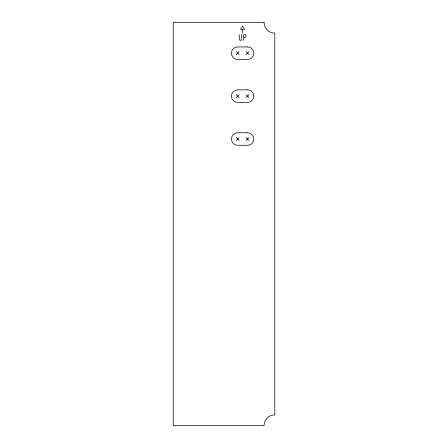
<?xml version="1.0" encoding="UTF-8"?>
<svg xmlns="http://www.w3.org/2000/svg" width="448" height="448" viewBox="0 0 448 448"><rect width="100%" height="100%" fill="white"/><g stroke="black" fill="none" stroke-linecap="round" stroke-linejoin="round"><path stroke-width="0.67" d="M236.253 54.639L239.142 51.75M246.086 54.639L248.976 51.75M236.253 97.552L239.142 94.662M246.086 97.552L248.976 94.662M236.253 140.47L239.142 137.581M246.086 140.47L248.976 137.581M242.474 29.484L240.587 29.484L242.614 25.978L244.642 29.484L242.614 29.484L242.614 33.13M243.858 37.318L244.597 37.318A1.378 1.378 0 0 0 245.974 35.941A1.378 1.378 0 0 0 244.597 34.558L244.384 34.558A0.672 0.672 0 0 0 243.718 35.23L243.718 40.281M246.086 51.75L248.976 54.639M236.253 51.75L239.142 54.639M246.086 94.662L248.976 97.552M236.253 94.662L239.142 97.552M246.086 137.581L248.976 140.47M236.253 137.581L239.142 140.47M241.73 34.558L241.73 39.105A1.238 1.238 0 0 1 240.492 40.342A1.238 1.238 0 0 1 239.254 39.105L239.254 34.558M264.074 22.4L173.197 22.4L173.197 425.6L264.074 425.6A10.73 10.73 0 0 1 274.803 414.87L274.803 33.13A10.73 10.73 0 0 1 264.074 22.4M247.531 46.934L237.698 46.934A6.261 6.261 0 0 0 231.437 53.194A6.261 6.261 0 0 0 237.698 59.45L247.531 59.45A6.261 6.261 0 0 0 253.792 53.194A6.261 6.261 0 0 0 247.531 46.934M247.531 89.852L237.698 89.852A6.261 6.261 0 0 0 231.437 96.107A6.261 6.261 0 0 0 237.698 102.368L247.531 102.368A6.261 6.261 0 0 0 253.792 96.107A6.261 6.261 0 0 0 247.531 89.852M247.531 132.765L237.698 132.765A6.261 6.261 0 0 0 231.437 139.026A6.261 6.261 0 0 0 237.698 145.286L247.531 145.286A6.261 6.261 0 0 0 253.792 139.026A6.261 6.261 0 0 0 247.531 132.765"/></g></svg>
